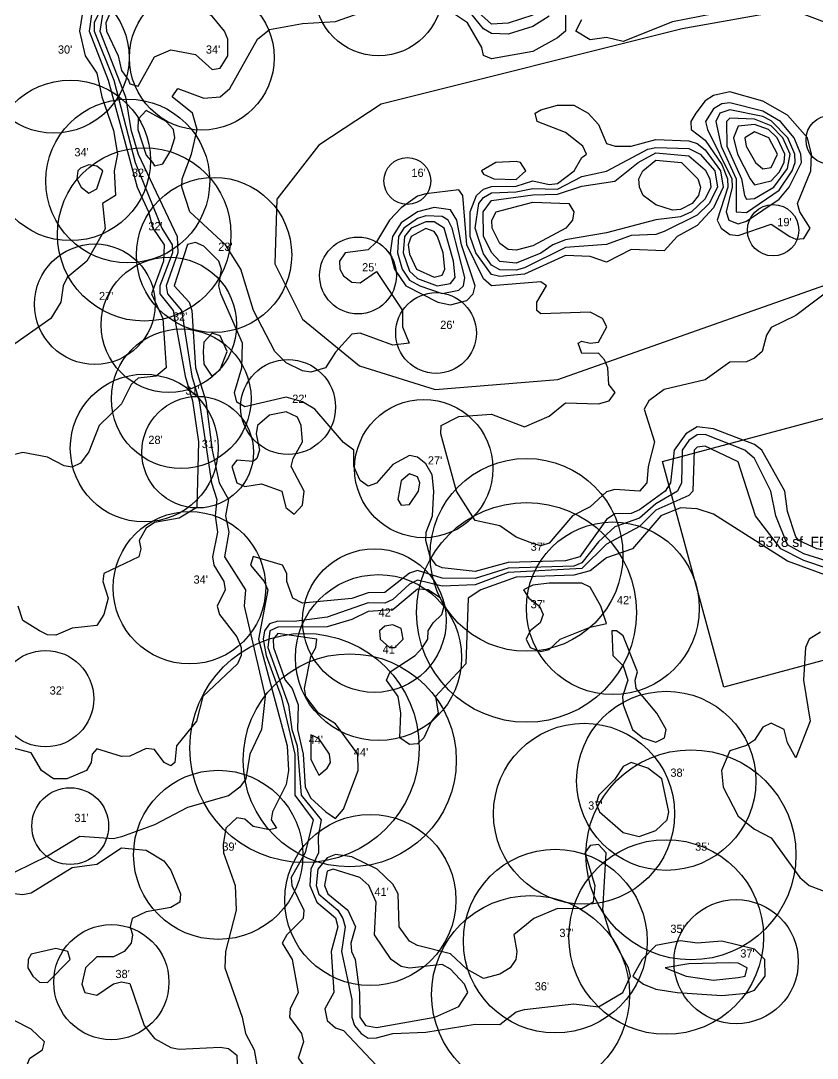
# Model space of a CAD drawing. Extents: x 425736 to 427074, y 1578339 to 1579567.
# Drawn here: x 426666.5 to 426860.2, y 1578585 to 1578837.5 of the extents above; entities that cross this region are included whole.
import ezdxf
from ezdxf.enums import TextEntityAlignment as Align

# ---------------------------------------------------------------- set-up
doc = ezdxf.new("R2010")
doc.units = 21
doc.header["$MEASUREMENT"] = 0
for name, color, linetype in [('A-BLDG-ANNO', 1, 'Continuous'), ('A-BLDG-FTPT', 1, 'Continuous'), ('C-ROAD-CNTR', 7, 'Continuous'), ('C-TOPO-HALF', 9, 'Continuous'), ('C-TOPO-MAJR', 3, 'Continuous'), ('C-TOPO-MINR', 8, 'Continuous'), ('L-PLNT-ANNO', 92, 'Continuous'), ('L-PLNT-TREE', 92, 'Continuous')]:
    doc.layers.add(name, color=color, linetype=linetype)

msp = doc.modelspace()

# ---------------------------------------------------------------- linework, layer by layer
at = {"layer": 'A-BLDG-FTPT', "elevation": 77.34306335449219}
msp.add_lwpolyline([(426931.97267060855, 1578722.8268440894), (426939.5020216425, 1578694.928231229), (426885.0589630095, 1578680.3456724135), (426883.11369655305, 1578687.5206978957), (426837.4713767698, 1578675.2854167875), (426822.6002183221, 1578730.2452311926), (426897.0539062738, 1578750.1985778352), (426906.3410995303, 1578715.9623881117), (426931.97267060855, 1578722.8268440894)], close=True, dxfattribs=at)
at = {"layer": 'C-ROAD-CNTR'}
msp.add_lwpolyline([(426945.2263283036, 1578852.9609483492), (426881.2409236814, 1578829.9631106767), (426853.78818420635, 1578840.272612258), (426827.3676329861, 1578835.521950545), (426754.1426389904, 1578817.2340465551), (426738.9782776677, 1578807.1798259185), (426728.7343658602, 1578794.114414115), (426728.2552117529, 1578778.372400203), (426734.97259146423, 1578764.8417249986), (426748.85422632616, 1578753.4862235123), (426767.29131534725, 1578747.7759547182), (426797.0973226683, 1578750.2154687617), (426870.36749787885, 1578776.0301864194), (426879.90757463954, 1578794.7360091903)], dxfattribs=at)
at = {"layer": 'C-TOPO-HALF'}
for points, elevation in [([(426687.21312715544, 1578843.0000000002), (426684.3356760803, 1578837), (426684.3581258282, 1578835), (426689.1416716124, 1578823), (426694.3133769297, 1578803), (426700.8085780036, 1578787), (426703.328900111, 1578783), (426703.3393282385, 1578781), (426700.3321649158, 1578773), (426700.29100815335, 1578771), (426703.5714244072, 1578767), (426706.4646739627, 1578751), (426708.2554272666, 1578745), (426709.7081208378, 1578735), (426709.2739441931, 1578719.0000000002), (426705, 1578716.4012738855), (426699, 1578715.3465517242), (426697, 1578714.0241005938), (426695.23334472155, 1578711), (426695.71141253505, 1578709), (426695.2141070536, 1578707.0000000002), (426686.6793429745, 1578703), (426686.39337270346, 1578701), (426687.74896823976, 1578697), (426686.6748822037, 1578693), (426684.99999999994, 1578690.295069532), (426679, 1578689.6511859344), (426675, 1578687.9929471032), (426673, 1578688.0745514277), (426671, 1578689.0132957294), (426667, 1578691.557401255), (426665.79566305253, 1578695)], 76.5), ([(426799, 1578839.0062305296), (426798.9675090253, 1578835), (426797, 1578833.3515375566), (426791, 1578829.9878456397), (426781, 1578828.2251411737), (426779, 1578829.0105750165), (426778.6242666334, 1578831.0000000002), (426775.13481712504, 1578837), (426771, 1578839.7601091142)], 76.5), ([(426791, 1578838.8258087735), (426784.99999999994, 1578836.95064442), (426781, 1578836.6863307895), (426777, 1578840.2376295163)], 75.5), ([(426681.3737572571, 1578839), (426680.76249032596, 1578835), (426682.10785953177, 1578829), (426685, 1578824.754405532), (426686.14912507543, 1578819), (426689, 1578810.791988756), (426689.97660740546, 1578805), (426689.1890627811, 1578801), (426689.54385964916, 1578795.0000000002), (426686.34656, 1578793), (426687, 1578786.841307815), (426682.5367521367, 1578779), (426677.75220614194, 1578775), (426676.79190751445, 1578773), (426676.1939762365, 1578769), (426673.7593147751, 1578765), (426665, 1578758.905856833)], 75.5), ([(426835, 1578839.2024760384), (426825, 1578837.2284963885), (426813, 1578832.4512301013), (426809, 1578833.4544827587), (426805, 1578832.824966443), (426801.5055928412, 1578835), (426803, 1578837.8036585366)], 76.5), ([(426865, 1578708.1393794147), (426860.14579496626, 1578709), (426855.7254101641, 1578711), (426855, 1578711.9168521143), (426853, 1578718.0587944663), (426852.3407622739, 1578723), (426846.71456441307, 1578733), (426845, 1578734.332758125), (426835, 1578738.1518829262), (426831, 1578738.706705041), (426828.2836185819, 1578737), (426825.4230874969, 1578733), (426824.5443370203, 1578725), (426823.21739224833, 1578723), (426817, 1578718.4592786739), (426815, 1578717.549153747), (426811, 1578717.4812650396), (426809, 1578716.1174574485), (426802.4610248187, 1578707), (426799, 1578706.0548575083), (426785, 1578705.6483566863), (426777, 1578703.4267905257), (426769, 1578704.3680736043), (426767.5298101342, 1578705), (426766.07134247833, 1578707), (426765.03200857644, 1578711), (426765.11424170464, 1578713), (426766.6013972592, 1578717), (426766.97946332925, 1578723), (426766.52017416543, 1578727), (426765, 1578729.6961615155), (426763, 1578731.3077737666), (426761, 1578731.709248311), (426757, 1578729.4627384152), (426753, 1578724.9703950104), (426751, 1578724.2246173744), (426749, 1578725.5699321048), (426747.47112837713, 1578729), (426747.4770074813, 1578733), (426745, 1578734.8460622304), (426737.97788493516, 1578743), (426735.00000000006, 1578744.766777725), (426731, 1578745.9064597315), (426721, 1578743.5534319426), (426719, 1578744.6859628577), (426718.4792599476, 1578747), (426720.2800310499, 1578753), (426720.44245868083, 1578759), (426715.16127924656, 1578771), (426714.653090699, 1578773), (426715.3370993921, 1578777), (426714.6488267035, 1578779), (426711, 1578782.6150071346), (426709, 1578783.564762614), (426707, 1578783.0070553287), (426703.7956048589, 1578773), (426707.4690870032, 1578769), (426708.09567627497, 1578767), (426709, 1578753.0536764706), (426711.48995014024, 1578745), (426713.02118104935, 1578733), (426714.7512927015, 1578725), (426717.0024168874, 1578721), (426716.24760928325, 1578717), (426717.091439829, 1578713), (426716.01967582165, 1578707), (426721.10261428775, 1578699), (426720.8448237017, 1578695), (426725.9132351645, 1578673), (426724.9951980792, 1578665), (426722.1875943001, 1578659), (426721.2594156113, 1578652.9999999998), (426719.7774911627, 1578651), (426717.00000000006, 1578648.8988688088), (426707, 1578646.012728793), (426699, 1578641.7682962348), (426691, 1578638.857176526), (426689, 1578638.398245614), (426680.8063530849, 1578639), (426673, 1578634.192207308), (426665, 1578630.242914515)], 77.5), ([(426863, 1578704.11986503), (426857, 1578706.1105082128), (426851.40606781223, 1578709), (426845.22087588714, 1578717), (426841, 1578730.1315651536), (426833, 1578733.961268968), (426831, 1578733.7154353186), (426830.3120771444, 1578733), (426829.9570900449, 1578723), (426829, 1578721.9712258293), (426821, 1578718.3548049948), (426817, 1578714.4423683197), (426809, 1578710.1294639157), (426803, 1578704.1903055613), (426785, 1578703.187462916), (426777, 1578700.2201782193), (426769, 1578699.889858433), (426763, 1578701.3739985607), (426761, 1578700.3571524422), (426757, 1578696.6593975301), (426755, 1578695.7759920573), (426751, 1578695.8249895493), (426741, 1578692.3725863867), (426733, 1578691.2893150498), (426729, 1578691.3894704082), (426727, 1578690.745111903), (426725.7196384749, 1578689), (426725.4567234891, 1578687), (426726.1917959738, 1578683), (426729.8198912367, 1578673), (426733.1027745779, 1578659), (426733.1758855429, 1578649), (426737.62775597774, 1578643), (426735.6540983607, 1578635.0000000002), (426732.26864813035, 1578629), (426732.44570660806, 1578627), (426735.324205225, 1578620.9999999998), (426735.1680395387, 1578619), (426731.20801944105, 1578615), (426730.04441244877, 1578613), (426732.49374099926, 1578609), (426733.94735944027, 1578601), (426731.9845693229, 1578597), (426731.8482316903, 1578595), (426734.73407246725, 1578591), (426735.2511965416, 1578588.9999999998), (426733.9482019136, 1578585), (426736.97430956963, 1578581)], 78.5), ([(426861, 1578688.658716308), (426858.2374497415, 1578687), (426857.3538424707, 1578685), (426856.8801089918, 1578677), (426858.4705744431, 1578667), (426855, 1578658.1072186837), (426853, 1578661.728221179), (426852.18545192655, 1578665), (426849, 1578666.5567680518), (426847, 1578665.5396356476), (426844.99999999994, 1578662.4172236011), (426843, 1578661.091774536), (426839, 1578659.81016534), (426836.9004524887, 1578655), (426837.32743446575, 1578651), (426841, 1578643.9327857096), (426845, 1578640.7798808273), (426849, 1578638.6364413116), (426855.9598179706, 1578629), (426858.2717868133, 1578627), (426858.2717868133, 1578627), (426863, 1578625.2242265937)], 79.5), ([(426661, 1578625.4791666665), (426667, 1578624.8426368951), (426669, 1578625.2819025521), (426679, 1578631.4106268936), (426685, 1578632.2603334095), (426691, 1578636.1936969203), (426697, 1578635.6458251667), (426701.2682192331, 1578633), (426703, 1578630.7776157493), (426705.3312883436, 1578625), (426705.1583391977, 1578623), (426703, 1578621.6917074942), (426697, 1578620.5894636277), (426693.527124774, 1578619), (426693.0475495308, 1578617), (426693.64529138943, 1578615), (426693.31645569624, 1578613), (426691.6589803639, 1578611), (426689, 1578609.6896702335), (426685, 1578609.6553284442), (426682.1815440289, 1578607), (426681.35457258206, 1578603), (426682.0185370741, 1578601), (426685, 1578600.3295533122), (426688.99999999994, 1578603.1400233372), (426691, 1578603.5634502019), (426693, 1578603.1789369427), (426696.52186028636, 1578593), (426699, 1578589.7736015087), (426703, 1578587.5856122626), (426705, 1578587.1761832575), (426715, 1578587.6954614478), (426717, 1578587.337312931), (426719, 1578585.7018461036), (426719.3595706619, 1578577)], 77.5), ([(426664.9440474115, 1578527), (426667.7652035116, 1578531), (426671.00560567575, 1578539), (426673, 1578541.4179995735), (426677, 1578542.8391998676), (426679, 1578544.2626434998), (426679.961757396, 1578549), (426682.6897374702, 1578553), (426680.73925925925, 1578557), (426679.0103648424, 1578559), (426675, 1578561.2036249721), (426669.5605719582, 1578567), (426668.7789823396, 1578569.0000000002), (426669.09546716005, 1578579), (426667.8248587571, 1578583), (426668.6890130354, 1578585), (426671.7311212815, 1578587), (426672.25817923184, 1578589), (426669, 1578592.101224694), (426665, 1578594.10959682)], 77.5)]:
    msp.add_lwpolyline(points, dxfattribs=dict(at, elevation=elevation))
for points, elevation in [([(426692.6767834319, 1578823), (426693, 1578822.108828097), (426695, 1578821.570397856), (426699, 1578828.7553784861), (426703, 1578830.389336272), (426709, 1578829.2687969925), (426713, 1578825.6517944937), (426715, 1578825.9866054703), (426716.84800833825, 1578829), (426716.8298003072, 1578833), (426716.0385914992, 1578835), (426713, 1578838.616513964), (426709.01873857406, 1578841), (426702.07479119214, 1578843), (426699, 1578843.1069831972), (426697, 1578842.0103938142), (426691, 1578842.0262950992), (426689, 1578841.351728281), (426687.19096865016, 1578837), (426687.31249480654, 1578835), (426690.14680640696, 1578829), (426691, 1578825.3869910627), (426692.6767834319, 1578823)], 77.5), ([(426781, 1578775.7402157367), (426777.1832053185, 1578781), (426775.82495027874, 1578785), (426775.78614849946, 1578791), (426777.33795521304, 1578795), (426779, 1578796.5403214004), (426781, 1578797.1994654625), (426787, 1578797.2055356428), (426791, 1578798.514479116), (426795, 1578797.6807709297), (426797, 1578797.9223606586), (426801.093863045, 1578801), (426803, 1578804.2175472928), (426804.10527528217, 1578805), (426803.2073515551, 1578807), (426798.99999999994, 1578810.3223672449), (426792.09424724604, 1578813), (426791.5996852046, 1578815), (426793, 1578815.7802952784), (426797, 1578816.937072938), (426801, 1578816.9776417355), (426804.4606741573, 1578815), (426807, 1578812.2524752477), (426809, 1578807.6211901307), (426811.09324758843, 1578807), (426815, 1578806.949925714), (426821, 1578808.6096163255), (426829, 1578808.2414859352), (426831, 1578807.6410159953), (426833, 1578806.0482450912), (426836.7332406633, 1578801), (426837.3309153122, 1578797), (426835, 1578791.9586723465), (426831, 1578787.6648063217), (426826.13770677836, 1578785), (426823, 1578781.5191470191), (426815, 1578781.8298576297), (426809, 1578778.7276700356), (426805, 1578780.0960288243), (426799, 1578780.4033742035), (426789, 1578775.8176299375), (426783, 1578775.27933241), (426781, 1578775.7402157367)], 76.5), ([(426838.70295099646, 1578789), (426841, 1578788.0652877884), (426843, 1578788.7096384421), (426851, 1578794.0454469507), (426853.40828685253, 1578797), (426856.3715893108, 1578803), (426856.20501066477, 1578805), (426854.6133741951, 1578809), (426851.2822267431, 1578813), (426847, 1578815.5003207005), (426839, 1578817.519014346), (426837, 1578817.248800898), (426835, 1578816.0951621064), (426833.08195295435, 1578812.9999999998), (426833.5082635374, 1578811), (426839.4736194242, 1578799), (426839.5635067424, 1578796.9999999998), (426838.10541777685, 1578791), (426838.70295099646, 1578789)], 77.5), ([(426698.50575900765, 1578803), (426699, 1578802.1700967022), (426701, 1578802.6961234615), (426703, 1578805.902706657), (426703.94699161476, 1578809), (426703.6228326515, 1578811), (426701.85685543524, 1578813), (426697, 1578815.6675909422), (426695, 1578813.51085209), (426694.9637710115, 1578811), (426697, 1578804.7952464789), (426698.50575900765, 1578803)], 77.5), ([(426842.52843298594, 1578795), (426843, 1578794.049742078), (426845, 1578794.2428697073), (426849.6403294385, 1578797), (426853, 1578801.5596444122), (426853.61832008295, 1578805), (426851.86770909966, 1578809), (426849, 1578811.9095354988), (426845, 1578813.5151797808), (426839, 1578813.7906478965), (426838.17381392745, 1578813), (426838.2501632081, 1578807), (426841.7736336825, 1578799), (426842.52843298594, 1578795)], 78.5), ([(426845.1742367084, 1578803), (426847, 1578801.4573080027), (426849, 1578801.747047902), (426850.5740437085, 1578805), (426848.47688527114, 1578809), (426845, 1578810.482120545), (426842.6486524151, 1578809), (426842.9146055437, 1578807), (426845.1742367084, 1578803)], 79.5), ([(426783, 1578778.9401900503), (426781, 1578781.0876167838), (426779, 1578785.1079574777), (426778.95337107696, 1578791), (426781, 1578793.752970838), (426791, 1578795.1002983677), (426797.00000000006, 1578795.2595007126), (426803, 1578797.2479839744), (426811, 1578798.4511199957), (426816.6613918017, 1578803), (426821, 1578805.3276511612), (426829, 1578804.645997454), (426833, 1578801.1809997738), (426834.136204495, 1578799), (426834.36188104935, 1578797), (426833, 1578794.1637526415), (426829.65142157895, 1578791), (426827, 1578789.8066245336), (426821, 1578789.038044068), (426809, 1578785.9155343613), (426799, 1578784.2123601064), (426795.8769511222, 1578783), (426792.99999999994, 1578780.9122493602), (426787, 1578778.519193728), (426783, 1578778.9401900503)], 75.5), ([(426681.1757156959, 1578797), (426683.00000000006, 1578795.5460267505), (426685, 1578796.609034268), (426686.43932085665, 1578801), (426685, 1578802.1001327238), (426683, 1578802.4654943259), (426681, 1578801.6061567757), (426680.3683862434, 1578801), (426680.12621026475, 1578799), (426681.1757156959, 1578797)], 75.5), ([(426767.9471869329, 1578769), (426771, 1578768.3951921102), (426775, 1578769.3818954343), (426776.55049511784, 1578771), (426777.01960478537, 1578773), (426773.68884528766, 1578783), (426772.55194890796, 1578789), (426771, 1578791.4852575124), (426767, 1578792.0087212594), (426762.99999999994, 1578790.969555092), (426759, 1578788.3418874172), (426756.88558567007, 1578785), (426756.3715504499, 1578781), (426757.4161168842, 1578777), (426760.1353604373, 1578773), (426767.9471869329, 1578769)], 77.5), ([(426767.7335264301, 1578773), (426771, 1578773.5270848668), (426772.1067909454, 1578775), (426771.705078342, 1578779), (426769.4573493097, 1578787), (426767, 1578788.5798290914), (426765, 1578788.550873057), (426761.4794549941, 1578787), (426759.82062623167, 1578785), (426759.52984155295, 1578781), (426761, 1578776.5496829879), (426763, 1578774.7868813416), (426767.7335264301, 1578773)], 78.5), ([(426790.37176037394, 1578685), (426793, 1578683.970927863), (426795, 1578684.449666258), (426797.6981840952, 1578687), (426805, 1578689.901298318), (426809, 1578690.8286655683), (426807.56349718716, 1578695), (426805, 1578699.6102275974), (426803, 1578700.602553463), (426795, 1578700.6314777099), (426791, 1578700.110141629), (426788.7684654809, 1578699), (426790.0951750692, 1578697), (426792.67020109686, 1578695), (426793.5481034023, 1578693), (426792.79420837894, 1578691), (426790.40578158456, 1578689), (426789.44587118365, 1578687), (426790.37176037394, 1578685)], 79.5), ([(426756.1563258233, 1578685), (426757.43614860834, 1578685), (426759.527090456, 1578687), (426759, 1578689.563105031), (426757.00000000006, 1578690.4415324565), (426755, 1578690.1684060104), (426753.7507176591, 1578689), (426753.875, 1578687), (426756.1563258233, 1578685)], 79.5), ([(426740.7151924559, 1578645), (426743, 1578643.354138399), (426745, 1578645.5852871384), (426748.5228995822, 1578655), (426748.45527186943, 1578659), (426742.99999999994, 1578666.406323185), (426738.91054784413, 1578669), (426735.84119729645, 1578673), (426735.4660475651, 1578675), (426737, 1578682.8025066464), (426738.276798673, 1578685), (426738.4721280738, 1578687), (426729, 1578688.3366100942), (426727.8379094699, 1578687), (426727.93172621186, 1578685), (426730.75761838804, 1578677), (426732.4596315871, 1578675), (426733.9141123181, 1578671), (426733.77391015855, 1578665), (426735.1759964408, 1578659), (426735.6530976721, 1578651), (426737, 1578648.2974213022), (426740.7151924559, 1578645)], 79.5), ([(426817.7591194969, 1578663), (426821, 1578661.8990027197), (426823.0631301235, 1578663), (426823.4856261166, 1578665), (426821.18371522095, 1578669), (426816.17792578496, 1578675), (426815.91219096334, 1578677), (426816.46896551724, 1578679), (426813, 1578687.8018018017), (426811.3908045977, 1578689), (426810.264236902, 1578689), (426810.5316716939, 1578683), (426813, 1578680.5091836734), (426814.1752312436, 1578677), (426812.88175150036, 1578673), (426813.0105042017, 1578671), (426815.3239337682, 1578665.0000000002), (426817.7591194969, 1578663)], 79.5), ([(426816.94347826083, 1578639), (426821, 1578640.38875), (426823.73842181696, 1578643), (426824.13745403604, 1578645), (426822.4530963723, 1578652.9999999998), (426819, 1578655.574750466), (426815, 1578656.947862547), (426813, 1578655.9594034797), (426811, 1578652.9138189699), (426807.1010740155, 1578649), (426806.4275767918, 1578647), (426807.26509740256, 1578645), (426813, 1578639.916485719), (426816.94347826083, 1578639)], 79.5), ([(426749.24660223495, 1578591), (426751, 1578589.8772693211), (426753, 1578589.9358633775), (426757, 1578591.0285336445), (426765, 1578591.310543674), (426777, 1578593.3035563594), (426783, 1578593.2417920958), (426787, 1578596.2535779816), (426789, 1578596.8229201792), (426801, 1578598.1951776287), (426807, 1578597.5221315217), (426812.94593745086, 1578601), (426814.7921766898, 1578605), (426814.3326275265, 1578607), (426809.93345289177, 1578615), (426808.0627133106, 1578621), (426808.9162672681, 1578635), (426807, 1578637.0389688653), (426805, 1578636.8013570087), (426803.6910731144, 1578635), (426806.16018591996, 1578627), (426805.7017159547, 1578623), (426803, 1578621.3235122366), (426797, 1578621.417903157), (426791.24635193136, 1578619), (426786.4013538288, 1578615), (426787.1711224642, 1578611), (426786.87839958165, 1578609), (426785.55621489044, 1578607), (426783, 1578605.4928409152), (426779, 1578604.3748438894), (426775.00000000006, 1578606.667593629), (426771, 1578610.3736444707), (426763, 1578612.4188241893), (426761, 1578613.477510831), (426758.5385610049, 1578617), (426758.31838083436, 1578625), (426757, 1578627.3993782268), (426753.20648561936, 1578631), (426747, 1578634.013565824), (426743, 1578634.5723719213), (426741, 1578633.7625452369), (426738.7161350797, 1578631), (426738.3639382913, 1578627), (426739, 1578624.9473162857), (426743.63369123003, 1578621), (426744.80088398076, 1578619), (426745.3842453127, 1578617), (426744.47007296945, 1578611), (426747, 1578599.3002849563), (426747.0371802325, 1578594.9999999998), (426747.65738882776, 1578593), (426749.24660223495, 1578591)], 79.5), ([(426826.11907810497, 1578601), (426837, 1578600.2949481579), (426843, 1578600.8312064712), (426845.00000000006, 1578601.5562748439), (426847.5700918504, 1578605), (426847.4523310544, 1578609), (426845, 1578611.5076191716), (426837, 1578613.504144211), (426831, 1578613.0370669581), (426827, 1578613.600933489), (426820.99999999994, 1578612.4573742046), (426817.6268524942, 1578609), (426815.341869118, 1578605), (426817.9577687444, 1578603), (426821, 1578601.7642024686), (426826.11907810497, 1578601)], 79.5), ([(426669.41066140175, 1578605), (426671, 1578603.542546771), (426673, 1578603.389232127), (426678.44615384616, 1578609), (426677.94154818327, 1578611), (426675, 1578611.739646202), (426669, 1578610.3490241102), (426668.2389896373, 1578609), (426668.1971252567, 1578607), (426669.41066140175, 1578605)], 77.5)]:
    msp.add_lwpolyline(points, close=True, dxfattribs=dict(at, elevation=elevation))
at = {"layer": 'C-TOPO-MAJR'}
for points, elevation in [([(426821, 1578792.6878715642), (426817.8792970123, 1578795), (426816.96703215834, 1578797), (426816.8505761789, 1578799), (426817.8254411908, 1578801), (426821.00000000006, 1578803.570396584), (426827.2425362167, 1578803), (426831.1696521019, 1578799), (426831.8452395131, 1578797), (426831.36920926895, 1578795), (426829.7681069959, 1578793), (426827, 1578791.5550084412), (426825, 1578791.4366154405), (426821, 1578792.6878715642)], 75), ([(426785, 1578781.8623188406), (426783, 1578783.2621359222), (426781.1340979846, 1578787), (426781.0426592392, 1578789), (426782.1486362804, 1578791), (426790.99999999994, 1578793.3082213537), (426799.8333843798, 1578793), (426801.01068536605, 1578791), (426800.6908407444, 1578789), (426799.0400936196, 1578787), (426791, 1578782.71502211), (426787, 1578781.6396013778), (426785, 1578781.8623188406)], 75), ([(426738.41962269647, 1578655), (426739, 1578653.927013197), (426741, 1578655.6135392704), (426741.82185643323, 1578657), (426741.5669314504, 1578659), (426739, 1578662.850962963), (426737, 1578663.6751308902), (426737, 1578657.6900676845), (426738.41962269647, 1578655)], 80), ([(426750.3119153462, 1578593), (426753, 1578592.5042163075), (426767.2366996834, 1578595), (426773, 1578597.5727908455), (426775.22043739114, 1578601), (426774.4126126126, 1578603), (426771, 1578606.711258278), (426769, 1578607.827377347), (426761, 1578606.8856524206), (426759, 1578607.3528140755), (426756.6109031002, 1578609), (426752.5554070113, 1578615), (426752.921913836, 1578622.9999999998), (426751.1380525915, 1578627), (426748.9297791924, 1578629), (426742.44680303615, 1578631), (426741, 1578630.5181662382), (426740.32514231163, 1578627), (426741.1851396869, 1578625), (426746.0223376114, 1578621), (426747.8965969091, 1578617), (426746.78862834536, 1578613), (426746.94302413426, 1578611), (426747.81056826166, 1578609), (426748.8575650215, 1578601), (426748.9422965116, 1578595), (426750.3119153462, 1578593)], 80), ([(426828.3036405887, 1578605), (426835, 1578604.0104895104), (426841, 1578604.6080502623), (426842.7292110874, 1578605), (426843.19823116803, 1578607), (426841, 1578608.1557494467), (426838.99999999994, 1578608.2361563519), (426829, 1578607.9442069493), (426823.2387434555, 1578607), (426828.3036405887, 1578605)], 80)]:
    msp.add_lwpolyline(points, close=True, dxfattribs=dict(at, elevation=elevation))
at = {"layer": 'C-TOPO-MINR'}
for points, elevation in [([(426872.5386961494, 1578779), (426855, 1578765.7454028437), (426849, 1578762.830969031), (426847.87170647626, 1578761), (426846.79782426776, 1578757), (426845, 1578755.3486548807), (426843, 1578754.463727621), (426839, 1578754.4366837023), (426833, 1578750.1134771644), (426823, 1578747.7681211685), (426819.28335131245, 1578745), (426818.1537132988, 1578743), (426820.6517571885, 1578735), (426819.0977420353, 1578729), (426818.75307045894, 1578725), (426817, 1578722.9781429118), (426811, 1578723.4372419487), (426809, 1578722.8605146063), (426805, 1578719.208100368), (426800.70134910365, 1578717), (426795, 1578710.3530361357), (426793, 1578709.72272477), (426791, 1578710.2591585347), (426787, 1578711.782355389), (426783, 1578714.5545581486), (426777, 1578715.8788850175), (426772.5019078368, 1578723), (426768.62426680076, 1578737), (426768.7008086253, 1578739), (426773, 1578741.2136468182), (426781, 1578741.7776049767), (426789, 1578738.6337711068), (426795, 1578741.236580517), (426799, 1578744.4874446085), (426807, 1578744.2572706933), (426809.60555555555, 1578745), (426811.07829181495, 1578747), (426809.54064272216, 1578749), (426809.2946058091, 1578753), (426808.44780219777, 1578755), (426807, 1578756.612853864), (426803, 1578756.5061195106), (426802.0543410369, 1578759), (426803, 1578759.521709166), (426805, 1578759), (426807, 1578759.3110918545), (426809.0308491638, 1578763), (426808.00734463276, 1578765), (426805, 1578766.5402401066), (426793, 1578766.2030690536), (426791.9823644677, 1578767), (426791.9812154696, 1578769), (426794.3364102564, 1578773), (426793, 1578773.9692536574), (426781, 1578772.948926856), (426779, 1578774.6486729467), (426774.95569430623, 1578783), (426774.03547869495, 1578795), (426773, 1578796.3540565744), (426765, 1578795.3350331956), (426762.99999999994, 1578794.7994233288), (426759, 1578791.9425646365), (426756.1538461539, 1578789), (426753, 1578783.6528485138), (426751, 1578781.7114326153), (426745.3456321215, 1578781), (426744.04345351044, 1578779), (426744.0988791033, 1578777), (426745, 1578775.3886900502), (426747, 1578773.8893898404), (426749.00000000006, 1578773.690003366), (426753, 1578776.5123339659), (426759.3093996227, 1578767), (426759.33373756974, 1578763), (426760.94390507013, 1578759), (426757, 1578758.5754374382), (426749, 1578761.455388181), (426747, 1578761.2411101474), (426743, 1578756.8726688104), (426740.5990081474, 1578753), (426737, 1578751.9882057714), (426735, 1578752.2889488991), (426730.99999999994, 1578754.2696507624), (426728.2991384169, 1578757), (426723.049054988, 1578767), (426720.03954958695, 1578777), (426716.3124749699, 1578783), (426707.62224618706, 1578791), (426705.6742168355, 1578797), (426705.7358798183, 1578799), (426707.9823807076, 1578805), (426709.36442687747, 1578811), (426708.20923829917, 1578815), (426703.28226293536, 1578819), (426704.69067103113, 1578821), (426711, 1578818.69773608), (426715, 1578819.010470108), (426717.3315230807, 1578821), (426724.0975175199, 1578833), (426727, 1578835.3616163814), (426735, 1578836.7921888307), (426743, 1578837.3390782587), (426749, 1578839.4344473006)], 77), ([(426686.3223880038, 1578839), (426685.68071234267, 1578835), (426691.97051941976, 1578819), (426693.2179599883, 1578811), (426695.0505867314, 1578805), (426704.47752859315, 1578785), (426704.6453075337, 1578781), (426701.80402617727, 1578773), (426702.1941133047, 1578771), (426705.5306109346, 1578767), (426708.0811051978, 1578751), (426709.88910565013, 1578745), (426712.8621972486, 1578725), (426714.1840555046, 1578721), (426713.77043398254, 1578717), (426714.30608992605, 1578713), (426713.0842434394, 1578707.0000000002), (426713.4043397906, 1578704.9999999998), (426715.8608621639, 1578701), (426716.15094339626, 1578699), (426714.26938531245, 1578695), (426714.80163265305, 1578693), (426719, 1578687.5625593918), (426720.11109969695, 1578685), (426720.09301589313, 1578683), (426719.1714760538, 1578681), (426710.7554572692, 1578673), (426709.2028577178, 1578667), (426704.36536585365, 1578661), (426703.92633653607, 1578657), (426703, 1578656.179397643), (426701.35304424004, 1578657), (426699, 1578660.1662611514), (426697, 1578660.3767620674), (426693, 1578658.526155923), (426691, 1578658.3992613868), (426685, 1578660.33161157), (426683.8114338405, 1578659), (426683.5940464508, 1578657), (426682.4799054374, 1578655), (426677.6581497798, 1578653), (426674.4050493963, 1578653), (426671.5279667423, 1578655), (426669, 1578659.294792586), (426655.0357273059, 1578663)], 77), ([(426683.70503658784, 1578839), (426683.14347274095, 1578835), (426687.7164064472, 1578823), (426694.7959239816, 1578797), (426697.5130091312, 1578791), (426698.60979696707, 1578787), (426701.3399394259, 1578783), (426701.1509696323, 1578779.0000000002), (426698.2818757567, 1578771), (426701.01150035934, 1578765), (426701.7981293843, 1578753), (426699.40225299227, 1578751), (426695, 1578750.5300422215), (426693.31146953406, 1578749), (426691, 1578744.277091587), (426685.57334037684, 1578739.0000000002), (426683.00000000006, 1578732.5465968587), (426681, 1578729.8608464783), (426679, 1578728.8432084962), (426677, 1578729.1686671863), (426673, 1578731.268981052), (426666.99999999994, 1578732.39834545), (426663, 1578731.479338843)], 76), ([(426795, 1578838.6192821523), (426791, 1578836.081147295), (426785, 1578834.21333835), (426781, 1578834.3781596364), (426779, 1578835.5125074163), (426776.1742748769, 1578839)], 76), ([(426865, 1578705.2161078488), (426857, 1578707.7294339049), (426853, 1578709.9779762633), (426850.1234368284, 1578717), (426848.9396042528, 1578723.0000000002), (426844.9569446502, 1578731), (426842.62279784074, 1578733), (426833, 1578736.8019214561), (426831, 1578736.7045021541), (426829, 1578735.3019982683), (426827.3699609774, 1578733), (426827.2089863014, 1578725), (426826.245713995, 1578723), (426821, 1578719.9028160702), (426817, 1578716.4336643675), (426811, 1578714.3540643514), (426807.00000000006, 1578710.700673449), (426803, 1578705.5859180614), (426801, 1578704.7692805922), (426785, 1578704.2828239778), (426777, 1578701.768777251), (426769, 1578701.8527505961), (426763, 1578703.7279256964), (426761, 1578703.0211620003), (426755, 1578698.3635294426), (426751, 1578698.2880571801), (426747, 1578696.8979087358), (426735, 1578695.7749680714), (426732.6547826087, 1578697), (426731.1803607214, 1578701), (426731.21294363256, 1578703), (426730.1344743276, 1578705), (426723, 1578707.1367303608), (426722.37076476286, 1578705), (426725.7186332088, 1578701), (426726.56074534165, 1578699), (426724.299121729, 1578687), (426731.24404889555, 1578661), (426731.6105016857, 1578655), (426731, 1578651.6491761869), (426727.7211267606, 1578645), (426727.4209880331, 1578643), (426728.6551724138, 1578641), (426727, 1578640.5934402596), (426723, 1578641.3664397276), (426721, 1578643.1725079655), (426719, 1578643.4685832008), (426716.31465290213, 1578641), (426715.69891924097, 1578637), (426715.7520467836, 1578635), (426718.5957486832, 1578627), (426718.8620014681, 1578621), (426716.27952587523, 1578611), (426716.13927392743, 1578607), (426720.32659310184, 1578595), (426721.12603180995, 1578591), (426723.2661923007, 1578587), (426724.99856414675, 1578577)], 78), ([(426863, 1578702.323889788), (426853, 1578705.9815564724), (426835, 1578717.4023210832), (426830.99999999994, 1578718.6936340488), (426827, 1578718.9367190353), (426822.14135464875, 1578717), (426815.2493183367, 1578709), (426809, 1578706.8025767629), (426805, 1578703.635834879), (426801, 1578702.585008189), (426787, 1578702.0620711287), (426778.3751754893, 1578699), (426775.3139165431, 1578696.9999999998), (426774.72709609923, 1578681), (426767.3528481013, 1578673), (426768.0092277805, 1578669), (426766.364028777, 1578667), (426764.51390220516, 1578663), (426763, 1578661.5256769373), (426761, 1578661.3469387756), (426758.65964240103, 1578663), (426758.9542091302, 1578669), (426758.30509053636, 1578673), (426755.41381475667, 1578677), (426756.31009738595, 1578679), (426762.42461799656, 1578682.9999999998), (426764.1749110321, 1578685), (426765.4782756665, 1578687), (426765.5830874122, 1578689), (426766.7553066038, 1578691.0000000002), (426768.88346673554, 1578693), (426769.43926531874, 1578695), (426768.5986284064, 1578697), (426765.5921261509, 1578699), (426763, 1578699.1517601223), (426757, 1578694.1215518038), (426751, 1578693.7320775453), (426747, 1578691.7460941651), (426741, 1578689.9795827041), (426729, 1578689.9250621144), (426727.0573520439, 1578689), (426726.59734363155, 1578685), (426731.630344879, 1578671), (426732.40604615846, 1578665), (426733.7452675067, 1578661), (426734.6881966078, 1578649), (426739.55994971795, 1578643), (426738.80309910135, 1578639), (426738.9239326457, 1578635), (426737.05586096825, 1578631), (426736.79837483814, 1578627), (426738.50556624925, 1578623), (426743, 1578619.1613816302), (426743.56683023635, 1578616.9999999998), (426741.95503397495, 1578611), (426742.63672911475, 1578601), (426740.441657055, 1578597), (426741, 1578594.2046711738), (426743, 1578592.4324575372), (426745, 1578591.7717864346), (426753, 1578583.2100845447)], 79)]:
    msp.add_lwpolyline(points, dxfattribs=dict(at, elevation=elevation))
for points, elevation in [([(426853.52316602314, 1578785), (426855, 1578784.3617021278), (426857, 1578784.523679417), (426858.4942275976, 1578787.0000000002), (426855.9646103268, 1578791), (426855.439868405, 1578793), (426858.6693978151, 1578800.9999999998), (426858.8156647828, 1578805), (426857.8930107906, 1578809), (426853, 1578814.5558031325), (426847, 1578817.9076804323), (426839, 1578820.1856259243), (426835, 1578819.2746537975), (426833, 1578818.0144276004), (426830.6588537875, 1578815), (426829.4731227631, 1578813), (426829.54523549567, 1578810.9999999998), (426833, 1578808.42477591), (426837, 1578802.4802851942), (426838.4354792863, 1578799), (426838.45214713435, 1578797), (426835.91957625246, 1578789), (426836.8162136536, 1578787), (426839.00000000006, 1578785.454949292), (426841, 1578785.20469609), (426849, 1578787.9820377827), (426853.52316602314, 1578785)], 77), ([(426840.5369945176, 1578791), (426843, 1578790.8473797904), (426851, 1578796.2626908058), (426854.13591226365, 1578801), (426854.8655423578, 1578803), (426854.7509851365, 1578804.9999999998), (426853.10892646026, 1578809), (426849, 1578813.1775089228), (426847, 1578814.1934691248), (426839, 1578815.851681291), (426836.4936794808, 1578815), (426835.58779654757, 1578813), (426836.8591399018, 1578807), (426840.4820052007, 1578799), (426840.5369945176, 1578791)], 78), ([(426843.883878374, 1578799), (426845, 1578797.560822864), (426849, 1578798.5579053373), (426851, 1578800.6097336125), (426852.1595119634, 1578803), (426852.31878269033, 1578805), (426850.5011254294, 1578809), (426848.38517260505, 1578811), (426845, 1578812.2544310782), (426841, 1578811.8649956707), (426839.85510522465, 1578809), (426840.8197920122, 1578805), (426843.883878374, 1578799)], 79), ([(426783, 1578776.8441096414), (426781, 1578778.041058991), (426779, 1578780.7873314118), (426777.0083449977, 1578787), (426777.93784431915, 1578793), (426779, 1578794.5206740405), (426781, 1578795.6538081334), (426787, 1578795.8295567702), (426791, 1578796.633932019), (426797, 1578796.5386762437), (426803, 1578799.5763153674), (426809, 1578800.9313587425), (426819, 1578806.2150964267), (426821, 1578806.6169304466), (426829, 1578806.4322801987), (426831.75527305284, 1578805), (426835.3098291759, 1578801), (426835.9999134012, 1578797), (426833.92816115194, 1578793), (426831, 1578790.1549767598), (426823, 1578786.2067912542), (426821, 1578785.4375916258), (426815, 1578785.2006865593), (426809, 1578783.060130276), (426799, 1578782.3114732658), (426789, 1578777.3965905234), (426787, 1578776.8063219034), (426783, 1578776.8441096414)], 76), ([(426781.51480545726, 1578799), (426787, 1578798.9015799484), (426789.34826981346, 1578801), (426788.0053667263, 1578803), (426787, 1578803.2783556215), (426782.05766581383, 1578803), (426778.5343932779, 1578801), (426779, 1578800.1899097033), (426781.51480545726, 1578799)], 77), ([(426763.54283834423, 1578773), (426769, 1578771.1104077115), (426773, 1578771.9678635774), (426774.21134933125, 1578773), (426774.4998285322, 1578775.0000000002), (426771.44261913083, 1578787), (426770.4242827024, 1578788.9999999998), (426769, 1578789.8972656138), (426765, 1578790.0395828292), (426763, 1578789.379724419), (426759.6762737903, 1578787), (426758.38023502385, 1578785), (426758.09124492056, 1578781), (426759.2186033799, 1578777), (426761, 1578774.360024539), (426763.54283834423, 1578773)], 78), ([(426762.7431652541, 1578777), (426767, 1578775.056860576), (426769, 1578775.5884992443), (426769.6151818549, 1578777), (426769.2259094412, 1578781), (426767.8517389437, 1578785), (426767, 1578786.1676378832), (426765, 1578786.8995495306), (426761.4623641008, 1578785), (426760.723596549, 1578783), (426761, 1578780.665804402), (426762.7431652541, 1578777)], 79), ([(426712.91156608425, 1578751), (426715, 1578752.644260227), (426716.65152109915, 1578757), (426715, 1578760.789644013), (426713, 1578761.4745106036), (426711, 1578759.2329810765), (426710.80952200515, 1578757), (426711, 1578753.948971622), (426712.91156608425, 1578751)], 78), ([(426730.93337888626, 1578719), (426733, 1578717.3725296445), (426735, 1578719.6114954762), (426735.4227826203, 1578723), (426732.22583100735, 1578729), (426732.7098214286, 1578731), (426735.01878992864, 1578735), (426734.70627650275, 1578738.9999999998), (426733.7959478022, 1578741), (426731, 1578742.3354425651), (426727, 1578741.4923553942), (426724.02483193856, 1578739), (426723.73645068327, 1578737), (426724.5532782808, 1578733), (426723.87455793633, 1578731), (426723, 1578730.2300366303), (426719, 1578730.5518661519), (426717.8272709589, 1578729), (426719, 1578725.0130063174), (426721, 1578724.1710673112), (426725, 1578724.7986459925), (426729.93690611934, 1578723), (426730.93337888626, 1578719)], 78), ([(426758.2037973807, 1578721), (426759, 1578719.5655430711), (426761, 1578719.7245321192), (426763.2390882175, 1578723), (426763.5121477734, 1578725), (426763, 1578726.4757182812), (426761, 1578727.241949991), (426759, 1578725.5554322493), (426758.2037973807, 1578721)], 78)]:
    msp.add_lwpolyline(points, close=True, dxfattribs=dict(at, elevation=elevation))
at = {"layer": 'L-PLNT-TREE'}
for centre, radius in [((426753.5, 1578844.5), 15.527000000000001), ((426674.5, 1578828.5), 18.3375), ((426710.5, 1578828.5), 17.61775), ((426678.5, 1578803.5), 19.523), ((426692.5, 1578798.5), 19.936999999999998), ((426863.5, 1578808.5), 6.0047500000000005), ((426696.5, 1578785.5), 21.101), ((426760.5, 1578798.5), 5.702999999999999), ((426713.5, 1578780.5), 18.88525), ((426849.5, 1578786.5), 6.25475), ((426748.5, 1578775.5), 9.345500000000001), ((426684.5, 1578768.5), 14.6735), ((426702.5, 1578763.5), 16.47525), ((426767.5, 1578761.5), 9.824), ((426705.5, 1578745.5), 16.99675), ((426731.5, 1578743.5), 11.54375), ((426696.5, 1578733.5), 17.984), ((426709.5, 1578732.5), 13.58275), ((426764.5, 1578728.5), 16.82475), ((426789.5, 1578707.5), 23.463249999999995), ((426789.5, 1578693.5), 26.73475), ((426707.5, 1578699.5), 18.5445), ((426810.5, 1578694.5), 21.019), ((426752.5, 1578691.5), 17.4665), ((426753.5, 1578682.5), 20.208499999999997), ((426735.5, 1578660.5), 27.894749999999995), ((426672.5, 1578672.5), 11.72925), ((426746.5, 1578657.5), 25.92425), ((426823.5, 1578652.5), 21.803250000000002), ((426803.5, 1578644.5), 22.02775), ((426829.5, 1578634.5), 25.557999999999996), ((426714.5, 1578634.5), 20.5835), ((426678.5, 1578641.5), 9.345500000000001), ((426751.5, 1578623.5), 20.824749999999998), ((426823.5, 1578614.5), 23.686999999999998), ((426796.5, 1578613.5), 22.354999999999997), ((426790.5, 1578600.5), 24.08825), ((426840.5, 1578608.5), 15.117749999999997), ((426688.5, 1578603.5), 14.01825)]:
    msp.add_circle(centre, radius, dxfattribs=at)

# ---------------------------------------------------------------- texts
at = {"layer": 'A-BLDG-ANNO'}
msp.add_text("5378 sf  FFE~78.3  EAVE 17'  RIDGE 33'", height=2.5, dxfattribs=at).set_placement((426876.49158869777, 1578710.6740462263), align=Align.MIDDLE_CENTER)
at = {"layer": 'L-PLNT-ANNO'}
for s, p in [("30'", (426675.5, 1578829.5)), ("34'", (426711.5, 1578829.5)), ("34'", (426679.5, 1578804.5)), ("32'", (426693.5, 1578799.5)), ("16'", (426761.5, 1578799.5)), ("19'", (426850.5, 1578787.5)), ("32'", (426697.5, 1578786.5)), ("23'", (426714.5, 1578781.5)), ("25'", (426749.5, 1578776.5)), ("27'", (426685.5, 1578769.5)), ("32'", (426703.5, 1578764.5)), ("26'", (426768.5, 1578762.5)), ("31'", (426706.5, 1578746.5)), ("22'", (426732.5, 1578744.5)), ("28'", (426697.5, 1578734.5)), ("31'", (426710.5, 1578733.5)), ("27'", (426765.5, 1578729.5)), ("37'", (426790.5, 1578708.5)), ("34'", (426708.5, 1578700.5)), ("37'", (426790.5, 1578694.5)), ("42'", (426811.5, 1578695.5)), ("42'", (426753.5, 1578692.5)), ("41'", (426754.5, 1578683.5)), ("32'", (426673.5, 1578673.5)), ("44'", (426736.5, 1578661.5)), ("44'", (426747.5, 1578658.5)), ("38'", (426824.5, 1578653.5)), ("37'", (426804.5, 1578645.5)), ("31'", (426679.5, 1578642.5)), ("39'", (426715.5, 1578635.5)), ("35'", (426830.5, 1578635.5)), ("41'", (426752.5, 1578624.5)), ("35'", (426824.5, 1578615.5)), ("37'", (426797.5, 1578614.5)), ("37'", (426841.5, 1578609.5)), ("38'", (426689.5, 1578604.5)), ("36'", (426791.5, 1578601.5))]:
    msp.add_text(s, height=2, dxfattribs=at).set_placement(p)

doc.saveas('drawing.dxf')
